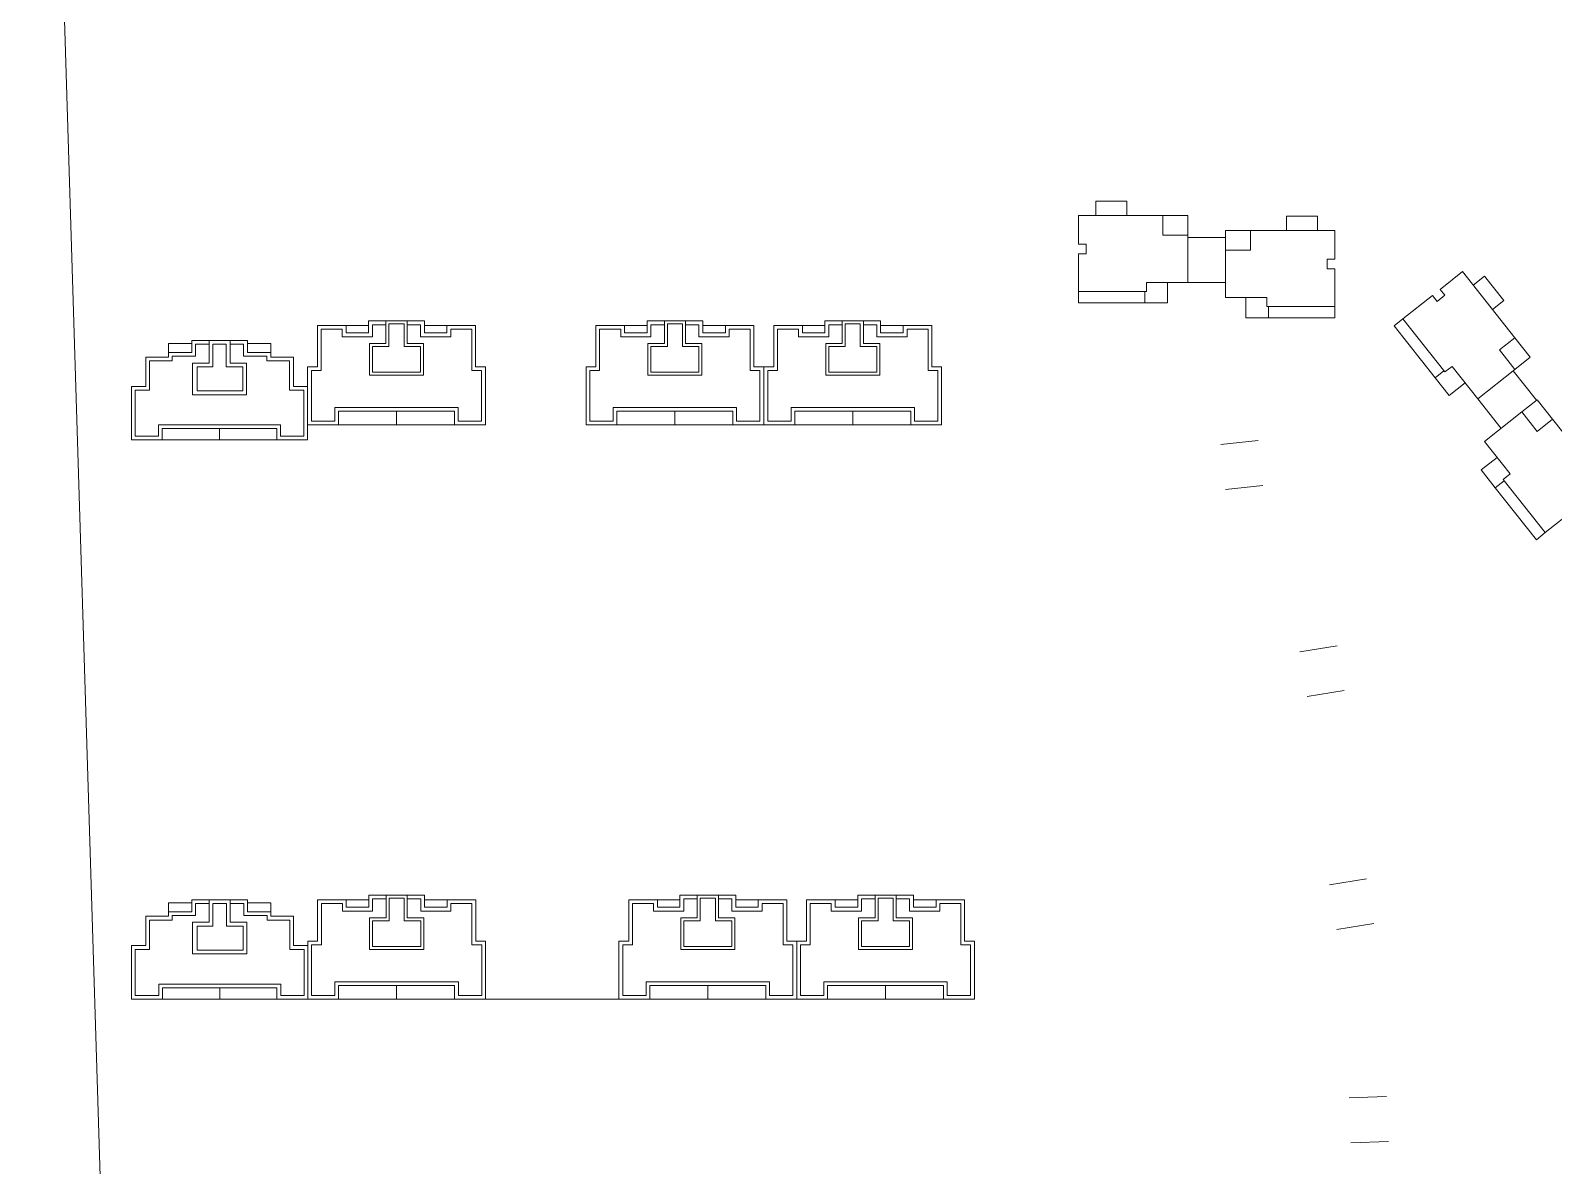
# Model space of a CAD drawing. Extents: x 109296 to 172296, y -14588 to 29909.
# Drawn here: x 112605 to 115033, y -5877 to -4068 of the extents above; entities that cross this region are included whole.
import ezdxf

# ---------------------------------------------------------------- set-up
doc = ezdxf.new("R2010")
doc.units = 0
doc.header["$LTSCALE"] = 1000
doc.header["$MEASUREMENT"] = 0
doc.layers.add('140', color=2, linetype='Continuous', lineweight=5)

msp = doc.modelspace()

# ---------------------------------------------------------------- linework, layer by layer
at = {"layer": '140', "color": 7}
for p, q in [((112605.5, -2298.8), (112771.3, -7665.5)), ((114303.4, -4340.5), (114303.4, -4363.3)), ((114352.6, -4340.5), (114303.4, -4340.5)), ((114352.6, -4363.3), (114352.6, -4340.5)), ((114275.8, -4363.3), (114410.2, -4363.3)), ((114275.8, -4408.9), (114275.8, -4363.3)), ((114410.2, -4363.3), (114449.8, -4363.3)), ((114410.2, -4363.3), (114410.2, -4394.5)), ((114449.8, -4363.3), (114449.8, -4394.5)), ((114607, -4364.5), (114656.2, -4364.5)), ((114607, -4387.3), (114607, -4364.5)), ((114656.2, -4364.5), (114656.2, -4387.3)), ((114509.8, -4387.3), (114509.8, -4418.5)), ((114549.4, -4387.3), (114509.8, -4387.3)), ((114683.8, -4387.3), (114549.4, -4387.3)), ((114549.4, -4387.3), (114549.4, -4418.5)), ((114683.8, -4432.9), (114683.8, -4387.3)), ((114287.8, -4408.9), (114275.8, -4408.9)), ((114287.8, -4424.5), (114287.8, -4408.9)), ((114410.2, -4394.5), (114449.8, -4394.5)), ((114449.8, -4394.5), (114449.8, -4470.1)), ((114509.8, -4398.1), (114449.8, -4398.1)), ((114275.8, -4424.5), (114287.8, -4424.5)), ((114275.8, -4484.5), (114275.8, -4424.5)), ((114509.8, -4418.5), (114509.8, -4494.1)), ((114549.4, -4418.5), (114509.8, -4418.5)), ((114671.8, -4432.9), (114683.8, -4432.9)), ((114671.8, -4448.5), (114671.8, -4432.9)), ((114683.8, -4448.5), (114671.8, -4448.5)), ((114683.8, -4508.5), (114683.8, -4448.5)), ((114851.8, -4481), (114887.6, -4452.7)), ((114887.6, -4452.7), (114971, -4558.1)), ((114922.6, -4460.2), (114904.7, -4474.3)), ((114953.1, -4498.8), (114922.6, -4460.2)), ((114275.8, -4502.5), (114275.8, -4484.5)), ((114383.8, -4484.5), (114275.8, -4484.5)), ((114381.4, -4502.5), (114381.4, -4484.5)), ((114383.8, -4470.1), (114383.8, -4484.5)), ((114449.8, -4470.1), (114383.8, -4470.1)), ((114417.4, -4470.1), (114417.4, -4502.5)), ((114509.8, -4470.1), (114449.8, -4470.1)), ((114859.3, -4490.4), (114851.8, -4481)), ((114381.4, -4502.5), (114275.8, -4502.5)), ((114417.4, -4502.5), (114381.4, -4502.5)), ((114509.8, -4494.1), (114575.8, -4494.1)), ((114542.2, -4494.1), (114542.2, -4526.5)), ((114575.8, -4494.1), (114575.8, -4508.5)), ((114575.8, -4508.5), (114683.8, -4508.5)), ((114578.2, -4526.5), (114578.2, -4508.5)), ((114683.8, -4526.5), (114683.8, -4508.5)), ((114792.5, -4527.9), (114839.6, -4490.7)), ((114839.6, -4490.7), (114847, -4500.1)), ((114847, -4500.1), (114859.3, -4490.4)), ((114935.2, -4512.9), (114953.1, -4498.8)), ((113062.8, -4604.5), (113062.8, -4538.5)), ((113062.8, -4538.5), (113108.4, -4538.5)), ((113106, -4538.5), (113108.4, -4538.5)), ((113108.4, -4538.5), (113108.4, -4550.5)), ((113108.4, -4538.5), (113144.4, -4538.5)), ((113144.4, -4550.5), (113144.4, -4531.3)), ((113144.4, -4531.3), (113233.2, -4531.3)), ((113150.4, -4556.5), (113150.4, -4537.3)), ((113150.4, -4537.3), (113172, -4537.3)), ((113172, -4531.3), (113172, -4567.3)), ((113176.8, -4536.1), (113176.8, -4572.1)), ((113200.8, -4536.1), (113176.8, -4536.1)), ((113200.8, -4572.1), (113200.8, -4536.1)), ((113205.6, -4567.3), (113205.6, -4531.3)), ((113205.6, -4537.3), (113227.2, -4537.3)), ((113227.2, -4537.3), (113227.2, -4556.5)), ((113233.2, -4531.3), (113233.2, -4550.5)), ((113269.2, -4538.5), (113233.2, -4538.5)), ((113269.2, -4550.5), (113269.2, -4538.5)), ((113269.2, -4538.5), (113314.8, -4538.5)), ((113314.8, -4538.5), (113314.8, -4604.5)), ((113506.4, -4604.5), (113506.4, -4538.5)), ((113506.4, -4538.5), (113552, -4538.5)), ((113549.6, -4538.5), (113552, -4538.5)), ((113552, -4538.5), (113552, -4550.5)), ((113552, -4538.5), (113588, -4538.5)), ((113588, -4550.5), (113588, -4531.3)), ((113588, -4531.3), (113676.8, -4531.3)), ((113594, -4556.5), (113594, -4537.3)), ((113594, -4537.3), (113615.6, -4537.3)), ((113615.6, -4531.3), (113615.6, -4567.3)), ((113620.4, -4536.1), (113620.4, -4572.1)), ((113644.4, -4536.1), (113620.4, -4536.1)), ((113644.4, -4572.1), (113644.4, -4536.1)), ((113649.2, -4567.3), (113649.2, -4531.3)), ((113649.2, -4537.3), (113670.8, -4537.3)), ((113670.8, -4537.3), (113670.8, -4556.5)), ((113676.8, -4531.3), (113676.8, -4550.5)), ((113712.8, -4538.5), (113676.8, -4538.5)), ((113712.8, -4550.5), (113712.8, -4538.5)), ((113712.8, -4538.5), (113758.4, -4538.5)), ((113758.4, -4538.5), (113758.4, -4604.5)), ((113789.9, -4604.5), (113789.9, -4538.5)), ((113789.9, -4538.5), (113835.5, -4538.5)), ((113833.1, -4538.5), (113835.5, -4538.5)), ((113835.5, -4538.5), (113835.5, -4550.5)), ((113835.5, -4538.5), (113871.5, -4538.5)), ((113871.5, -4550.5), (113871.5, -4531.3)), ((113871.5, -4531.3), (113960.3, -4531.3)), ((113877.5, -4556.5), (113877.5, -4537.3)), ((113877.5, -4537.3), (113899.1, -4537.3)), ((113899.1, -4531.3), (113899.1, -4567.3)), ((113903.9, -4536.1), (113903.9, -4572.1)), ((113927.9, -4536.1), (113903.9, -4536.1)), ((113927.9, -4572.1), (113927.9, -4536.1)), ((113932.7, -4567.3), (113932.7, -4531.3)), ((113932.7, -4537.3), (113954.3, -4537.3)), ((113954.3, -4537.3), (113954.3, -4556.5)), ((113960.3, -4531.3), (113960.3, -4550.5)), ((113996.3, -4538.5), (113960.3, -4538.5)), ((113996.3, -4550.5), (113996.3, -4538.5)), ((113996.3, -4538.5), (114041.9, -4538.5)), ((114041.9, -4538.5), (114041.9, -4604.5)), ((114542.2, -4526.5), (114578.2, -4526.5)), ((114578.2, -4526.5), (114683.8, -4526.5)), ((114778.4, -4539), (114792.5, -4527.9)), ((114859.5, -4612.6), (114792.5, -4527.9)), ((112862.4, -4562.5), (112862.4, -4581.7)), ((112951.2, -4562.5), (112862.4, -4562.5)), ((112890, -4562.5), (112890, -4597.3)), ((112923.6, -4598.5), (112923.6, -4562.5)), ((112951.2, -4581.7), (112951.2, -4562.5)), ((113068.8, -4610.5), (113068.8, -4544.5)), ((113068.8, -4544.5), (113102.4, -4544.5)), ((113102.4, -4544.5), (113102.4, -4556.5)), ((113102.4, -4556.5), (113150.4, -4556.5)), ((113108.4, -4550.5), (113144.4, -4550.5)), ((113227.2, -4556.5), (113275.2, -4556.5)), ((113233.2, -4550.5), (113269.2, -4550.5)), ((113275.2, -4556.5), (113275.2, -4544.5)), ((113275.2, -4544.5), (113308.8, -4544.5)), ((113308.8, -4544.5), (113308.8, -4610.5)), ((113512.4, -4610.5), (113512.4, -4544.5)), ((113512.4, -4544.5), (113546, -4544.5)), ((113546, -4544.5), (113546, -4556.5)), ((113546, -4556.5), (113594, -4556.5)), ((113552, -4550.5), (113588, -4550.5)), ((113670.8, -4556.5), (113718.8, -4556.5)), ((113676.8, -4550.5), (113712.8, -4550.5)), ((113718.8, -4556.5), (113718.8, -4544.5)), ((113718.8, -4544.5), (113752.4, -4544.5)), ((113752.4, -4544.5), (113752.4, -4610.5)), ((113795.9, -4610.5), (113795.9, -4544.5)), ((113795.9, -4544.5), (113829.5, -4544.5)), ((113829.5, -4544.5), (113829.5, -4556.5)), ((113829.5, -4556.5), (113877.5, -4556.5)), ((113835.5, -4550.5), (113871.5, -4550.5)), ((113954.3, -4556.5), (114002.3, -4556.5)), ((113960.3, -4550.5), (113996.3, -4550.5)), ((114002.3, -4556.5), (114002.3, -4544.5)), ((114002.3, -4544.5), (114035.9, -4544.5)), ((114035.9, -4544.5), (114035.9, -4610.5)), ((114843.9, -4621.9), (114778.4, -4539)), ((114971, -4558.1), (114946.5, -4577.5)), ((114971, -4558.1), (114995.5, -4589.2)), ((112825.2, -4581.7), (112825.2, -4567.3)), ((112825.2, -4567.3), (112862.4, -4567.3)), ((112862.4, -4581.7), (112825.2, -4581.7)), ((112825.2, -4581.7), (112825.2, -4588.9)), ((112890, -4568.5), (112868.5, -4568.5)), ((112868.5, -4568.5), (112868.5, -4587.7)), ((112896.1, -4568.5), (112896.1, -4604.5)), ((112917.6, -4568.5), (112896.1, -4568.5)), ((112917.6, -4604.5), (112917.6, -4568.5)), ((112945.2, -4568.5), (112923.6, -4568.5)), ((112945.2, -4587.7), (112945.2, -4568.5)), ((112988.4, -4567.3), (112951.2, -4567.3)), ((112988.4, -4581.7), (112951.2, -4581.7)), ((112988.4, -4581.7), (112988.4, -4567.3)), ((112988.4, -4588.9), (112988.4, -4581.7)), ((113172, -4567.3), (113145.6, -4567.3)), ((113145.6, -4567.3), (113145.6, -4617.7)), ((113176.8, -4572.1), (113150.4, -4572.1)), ((113150.4, -4572.1), (113150.4, -4612.9)), ((113227.2, -4572.1), (113200.8, -4572.1)), ((113232, -4567.3), (113205.6, -4567.3)), ((113227.2, -4612.9), (113227.2, -4572.1)), ((113232, -4617.7), (113232, -4567.3)), ((113615.6, -4567.3), (113589.2, -4567.3)), ((113589.2, -4567.3), (113589.2, -4617.7)), ((113620.4, -4572.1), (113594, -4572.1)), ((113594, -4572.1), (113594, -4612.9)), ((113670.8, -4572.1), (113644.4, -4572.1)), ((113675.6, -4567.3), (113649.2, -4567.3)), ((113670.8, -4612.9), (113670.8, -4572.1)), ((113675.6, -4617.7), (113675.6, -4567.3)), ((113899.1, -4567.3), (113872.7, -4567.3)), ((113872.7, -4567.3), (113872.7, -4617.7)), ((113903.9, -4572.1), (113877.5, -4572.1)), ((113877.5, -4572.1), (113877.5, -4612.9)), ((113954.3, -4572.1), (113927.9, -4572.1)), ((113959.1, -4567.3), (113932.7, -4567.3)), ((113954.3, -4612.9), (113954.3, -4572.1)), ((113959.1, -4617.7), (113959.1, -4567.3)), ((114946.5, -4577.5), (114971.1, -4608.5)), ((112825.2, -4588.9), (112789.2, -4588.9)), ((112789.2, -4588.9), (112789.2, -4635.7)), ((112831.3, -4594.9), (112795.3, -4594.9)), ((112795.3, -4594.9), (112795.3, -4641.7)), ((112868.5, -4587.7), (112831.3, -4587.7)), ((112831.3, -4587.7), (112831.3, -4594.9)), ((112864.8, -4598.5), (112863.6, -4598.5)), ((112863.6, -4598.5), (112863.6, -4647.7)), ((112890, -4598.5), (112864.8, -4598.5)), ((112896.1, -4604.5), (112870.9, -4604.5)), ((112870.9, -4604.5), (112870.9, -4642.9)), ((112890, -4597.3), (112890, -4598.5)), ((112944, -4604.5), (112917.6, -4604.5)), ((112924.8, -4598.5), (112923.6, -4598.5)), ((112950, -4598.5), (112924.8, -4598.5)), ((112944, -4642.9), (112944, -4604.5)), ((112982.4, -4587.7), (112945.2, -4587.7)), ((112950, -4599.7), (112950, -4598.5)), ((112950, -4648.9), (112950, -4599.7)), ((112982.4, -4594.9), (112982.4, -4587.7)), ((113018.4, -4594.9), (112982.4, -4594.9)), ((113024.4, -4588.9), (112988.4, -4588.9)), ((113018.4, -4641.7), (113018.4, -4594.9)), ((113024.4, -4635.7), (113024.4, -4588.9)), ((113047.2, -4696.9), (113047.2, -4604.5)), ((113047.2, -4604.5), (113062.8, -4604.5)), ((113053.2, -4690.9), (113053.2, -4610.5)), ((113053.2, -4610.5), (113068.8, -4610.5)), ((113308.8, -4610.5), (113324.4, -4610.5)), ((113314.8, -4604.5), (113330.4, -4604.5)), ((113324.4, -4610.5), (113324.4, -4690.9)), ((113330.4, -4604.5), (113330.4, -4696.9)), ((113490.8, -4696.9), (113490.8, -4604.5)), ((113490.8, -4604.5), (113506.4, -4604.5)), ((113496.8, -4690.9), (113496.8, -4610.5)), ((113496.8, -4610.5), (113512.4, -4610.5)), ((113752.4, -4610.5), (113768, -4610.5)), ((113758.4, -4604.5), (113774, -4604.5)), ((113768, -4610.5), (113768, -4690.9)), ((113774, -4604.5), (113774, -4696.9)), ((113774.3, -4696.9), (113774.3, -4604.5)), ((113774.3, -4604.5), (113789.9, -4604.5)), ((113780.3, -4690.9), (113780.3, -4610.5)), ((113780.3, -4610.5), (113795.9, -4610.5)), ((114035.9, -4610.5), (114051.5, -4610.5)), ((114041.9, -4604.5), (114057.5, -4604.5)), ((114051.5, -4610.5), (114051.5, -4690.9)), ((114057.5, -4604.5), (114057.5, -4696.9)), ((114843.9, -4621.9), (114858, -4610.7)), ((114870.8, -4603.7), (114859.5, -4612.6)), ((114911.8, -4655.4), (114870.8, -4603.7)), ((114971.1, -4608.5), (114911.8, -4655.4)), ((114968.2, -4610.7), (115005.5, -4657.8)), ((114995.5, -4589.2), (114971.1, -4608.5)), ((112789.2, -4635.7), (112766.4, -4635.7)), ((112766.4, -4635.7), (112766.4, -4720.9)), ((113047.2, -4635.7), (113024.4, -4635.7)), ((113047.2, -4720.9), (113047.2, -4635.7)), ((113145.6, -4616.5), (113145.6, -4617.7)), ((113145.6, -4617.7), (113232, -4617.7)), ((113150.4, -4612.9), (113227.2, -4612.9)), ((113230.8, -4617.7), (113232, -4617.7)), ((113589.2, -4616.5), (113589.2, -4617.7)), ((113589.2, -4617.7), (113675.6, -4617.7)), ((113594, -4612.9), (113670.8, -4612.9)), ((113674.4, -4617.7), (113675.6, -4617.7)), ((113872.7, -4616.5), (113872.7, -4617.7)), ((113872.7, -4617.7), (113959.1, -4617.7)), ((113877.5, -4612.9), (113954.3, -4612.9)), ((113957.9, -4617.7), (113959.1, -4617.7)), ((114866.2, -4650.1), (114843.9, -4621.9)), ((114891.7, -4630), (114866.2, -4650.1)), ((112795.3, -4641.7), (112772.5, -4641.7)), ((112772.5, -4641.7), (112772.5, -4714.9)), ((112863.6, -4647.7), (112863.6, -4648.9)), ((112863.6, -4648.9), (112948.8, -4648.9)), ((112870.9, -4642.9), (112944, -4642.9)), ((112948.8, -4648.9), (112950, -4648.9)), ((113041.2, -4641.7), (113018.4, -4641.7)), ((113041.2, -4714.9), (113041.2, -4641.7)), ((114911.8, -4655.4), (114949, -4702.5)), ((115006.4, -4657.1), (114981.9, -4676.4)), ((115031, -4688.1), (115006.4, -4657.1)), ((113188.8, -4669.3), (113090.4, -4669.3)), ((113090.4, -4669.3), (113090.4, -4690.9)), ((113188.8, -4675.3), (113096.4, -4675.3)), ((113096.4, -4675.3), (113096.4, -4696.9)), ((113287.2, -4669.3), (113188.8, -4669.3)), ((113281.2, -4675.3), (113188.8, -4675.3)), ((113188.8, -4675.3), (113188.8, -4696.9)), ((113281.2, -4696.9), (113281.2, -4675.3)), ((113287.2, -4690.9), (113287.2, -4669.3)), ((113632.4, -4669.3), (113534, -4669.3)), ((113534, -4669.3), (113534, -4690.9)), ((113632.4, -4675.3), (113540, -4675.3)), ((113540, -4675.3), (113540, -4696.9)), ((113730.8, -4669.3), (113632.4, -4669.3)), ((113724.8, -4675.3), (113632.4, -4675.3)), ((113632.4, -4675.3), (113632.4, -4696.9)), ((113724.8, -4696.9), (113724.8, -4675.3)), ((113730.8, -4690.9), (113730.8, -4669.3)), ((113915.9, -4669.3), (113817.5, -4669.3)), ((113817.5, -4669.3), (113817.5, -4690.9)), ((113915.9, -4675.3), (113823.5, -4675.3)), ((113823.5, -4675.3), (113823.5, -4696.9)), ((114014.3, -4669.3), (113915.9, -4669.3)), ((114008.3, -4675.3), (113915.9, -4675.3)), ((113915.9, -4675.3), (113915.9, -4696.9)), ((114008.3, -4696.9), (114008.3, -4675.3)), ((114014.3, -4690.9), (114014.3, -4669.3)), ((114981.9, -4676.4), (114922.6, -4723.3)), ((115006.5, -4707.5), (114981.9, -4676.4)), ((112809.6, -4714.9), (112809.6, -4696.9)), ((112809.6, -4696.9), (113004.1, -4696.9)), ((112815.6, -4720.9), (112815.6, -4702.9)), ((112815.6, -4702.9), (112998, -4702.9)), ((112906.8, -4702.9), (112906.8, -4720.9)), ((112998, -4702.9), (112998, -4720.9)), ((113004.1, -4696.9), (113004.1, -4714.9)), ((113096.4, -4696.9), (113047.2, -4696.9)), ((113090.4, -4690.9), (113053.2, -4690.9)), ((113188.8, -4696.9), (113096.4, -4696.9)), ((113188.8, -4696.9), (113281.2, -4696.9)), ((113330.4, -4696.9), (113281.2, -4696.9)), ((113324.4, -4690.9), (113287.2, -4690.9)), ((113540, -4696.9), (113490.8, -4696.9)), ((113534, -4690.9), (113496.8, -4690.9)), ((113632.4, -4696.9), (113540, -4696.9)), ((113632.4, -4696.9), (113724.8, -4696.9)), ((113774, -4696.9), (113724.8, -4696.9)), ((113768, -4690.9), (113730.8, -4690.9)), ((113823.5, -4696.9), (113774.3, -4696.9)), ((113817.5, -4690.9), (113780.3, -4690.9)), ((113915.9, -4696.9), (113823.5, -4696.9)), ((113915.9, -4696.9), (114008.3, -4696.9)), ((114057.5, -4696.9), (114008.3, -4696.9)), ((114051.5, -4690.9), (114014.3, -4690.9)), ((115031, -4688.1), (115006.5, -4707.5)), ((115114.3, -4793.5), (115031, -4688.1)), ((112766.4, -4720.9), (112815.6, -4720.9)), ((112772.5, -4714.9), (112809.6, -4714.9)), ((112815.6, -4720.9), (112998, -4720.9)), ((112998, -4720.9), (113047.2, -4720.9)), ((113004.1, -4714.9), (113041.2, -4714.9)), ((114562.1, -4722.1), (114502.4, -4728.2)), ((114922.6, -4723.3), (114963.6, -4775.1)), ((114942.7, -4748.7), (114917.3, -4768.8)), ((114917.3, -4768.8), (114939.6, -4797.1)), ((114963.6, -4775.1), (114952.3, -4784)), ((114569.5, -4793.7), (114509.8, -4799.9)), ((114939.6, -4797.1), (114953.8, -4785.9)), ((114939.6, -4797.1), (115005.2, -4879.9)), ((114952.3, -4784), (115019.3, -4868.7)), ((115019.3, -4868.7), (115066.3, -4831.5)), ((115005.2, -4879.9), (115019.3, -4868.7)), ((114687.5, -5049.1), (114628.3, -5058.7)), ((114699.1, -5120.1), (114639.8, -5129.8)), ((114734.7, -5420.3), (114675.5, -5429.9)), ((112825.4, -5472.9), (112825.4, -5458.5)), ((112825.4, -5458.5), (112862.6, -5458.5)), ((112862.6, -5453.7), (112862.6, -5472.9)), ((112951.4, -5453.7), (112862.6, -5453.7)), ((112890.2, -5459.7), (112868.6, -5459.7)), ((112868.6, -5459.7), (112868.6, -5478.9)), ((112890.2, -5453.7), (112890.2, -5488.5)), ((112896.2, -5459.7), (112896.2, -5495.7)), ((112917.8, -5459.7), (112896.2, -5459.7)), ((112917.8, -5495.7), (112917.8, -5459.7)), ((112923.8, -5489.7), (112923.8, -5453.7)), ((112945.4, -5459.7), (112923.8, -5459.7)), ((112945.4, -5478.9), (112945.4, -5459.7)), ((112951.4, -5472.9), (112951.4, -5453.7)), ((112988.6, -5458.5), (112951.4, -5458.5)), ((112988.6, -5472.9), (112988.6, -5458.5)), ((113063, -5519.7), (113063, -5453.7)), ((113063, -5453.7), (113108.6, -5453.7)), ((113069, -5525.7), (113069, -5459.7)), ((113069, -5459.7), (113102.6, -5459.7)), ((113102.6, -5459.7), (113102.6, -5471.7)), ((113106.2, -5453.7), (113108.6, -5453.7)), ((113108.6, -5453.7), (113108.6, -5465.7)), ((113108.6, -5453.7), (113144.6, -5453.7)), ((113144.6, -5465.7), (113144.6, -5446.5)), ((113144.6, -5446.5), (113233.4, -5446.5)), ((113150.6, -5471.7), (113150.6, -5452.5)), ((113150.6, -5452.5), (113172.2, -5452.5)), ((113172.2, -5446.5), (113172.2, -5482.5)), ((113177, -5451.3), (113177, -5487.3)), ((113201, -5451.3), (113177, -5451.3)), ((113201, -5487.3), (113201, -5451.3)), ((113205.8, -5482.5), (113205.8, -5446.5)), ((113205.8, -5452.5), (113227.4, -5452.5)), ((113227.4, -5452.5), (113227.4, -5471.7)), ((113233.4, -5446.5), (113233.4, -5465.7)), ((113269.4, -5453.7), (113233.4, -5453.7)), ((113269.4, -5465.7), (113269.4, -5453.7)), ((113269.4, -5453.7), (113315, -5453.7)), ((113275.4, -5471.7), (113275.4, -5459.7)), ((113275.4, -5459.7), (113309, -5459.7)), ((113309, -5459.7), (113309, -5525.7)), ((113315, -5453.7), (113315, -5519.7)), ((113558.9, -5519.7), (113558.9, -5453.7)), ((113558.9, -5453.7), (113604.5, -5453.7)), ((113564.9, -5525.7), (113564.9, -5459.7)), ((113564.9, -5459.7), (113598.5, -5459.7)), ((113598.5, -5459.7), (113598.5, -5471.7)), ((113602.1, -5453.7), (113604.5, -5453.7)), ((113604.5, -5453.7), (113604.5, -5465.7)), ((113604.5, -5453.7), (113640.5, -5453.7)), ((113640.5, -5465.7), (113640.5, -5446.5)), ((113640.5, -5446.5), (113729.3, -5446.5)), ((113646.5, -5471.7), (113646.5, -5452.5)), ((113646.5, -5452.5), (113668.1, -5452.5)), ((113668.1, -5446.5), (113668.1, -5482.5)), ((113672.9, -5451.3), (113672.9, -5487.3)), ((113696.9, -5451.3), (113672.9, -5451.3)), ((113696.9, -5487.3), (113696.9, -5451.3)), ((113701.7, -5482.5), (113701.7, -5446.5)), ((113701.7, -5452.5), (113723.3, -5452.5)), ((113723.3, -5452.5), (113723.3, -5471.7)), ((113729.3, -5446.5), (113729.3, -5465.7)), ((113765.3, -5453.7), (113729.3, -5453.7)), ((113765.3, -5465.7), (113765.3, -5453.7)), ((113765.3, -5453.7), (113810.9, -5453.7)), ((113771.3, -5471.7), (113771.3, -5459.7)), ((113771.3, -5459.7), (113804.9, -5459.7)), ((113804.9, -5459.7), (113804.9, -5525.7)), ((113810.9, -5453.7), (113810.9, -5519.7)), ((113842.1, -5519.7), (113842.1, -5453.7)), ((113842.1, -5453.7), (113887.7, -5453.7)), ((113848.1, -5525.7), (113848.1, -5459.7)), ((113848.1, -5459.7), (113881.7, -5459.7)), ((113881.7, -5459.7), (113881.7, -5471.7)), ((113885.3, -5453.7), (113887.7, -5453.7)), ((113887.7, -5453.7), (113887.7, -5465.7)), ((113887.7, -5453.7), (113923.7, -5453.7)), ((113923.7, -5465.7), (113923.7, -5446.5)), ((113923.7, -5446.5), (114012.5, -5446.5)), ((113929.7, -5471.7), (113929.7, -5452.5)), ((113929.7, -5452.5), (113951.3, -5452.5)), ((113951.3, -5446.5), (113951.3, -5482.5)), ((113956.1, -5451.3), (113956.1, -5487.3)), ((113980.1, -5451.3), (113956.1, -5451.3)), ((113980.1, -5487.3), (113980.1, -5451.3)), ((113984.9, -5482.5), (113984.9, -5446.5)), ((113984.9, -5452.5), (114006.5, -5452.5)), ((114006.5, -5452.5), (114006.5, -5471.7)), ((114012.5, -5446.5), (114012.5, -5465.7)), ((114048.5, -5453.7), (114012.5, -5453.7)), ((114048.5, -5465.7), (114048.5, -5453.7)), ((114048.5, -5453.7), (114094.1, -5453.7)), ((114054.5, -5471.7), (114054.5, -5459.7)), ((114054.5, -5459.7), (114088.1, -5459.7)), ((114088.1, -5459.7), (114088.1, -5525.7)), ((114094.1, -5453.7), (114094.1, -5519.7)), ((112825.4, -5480.1), (112789.4, -5480.1)), ((112789.4, -5480.1), (112789.4, -5526.9)), ((112862.6, -5472.9), (112825.4, -5472.9)), ((112825.4, -5472.9), (112825.4, -5480.1)), ((112868.6, -5478.9), (112831.4, -5478.9)), ((112831.4, -5478.9), (112831.4, -5486.1)), ((112982.6, -5478.9), (112945.4, -5478.9)), ((112988.6, -5472.9), (112951.4, -5472.9)), ((112982.6, -5486.1), (112982.6, -5478.9)), ((112988.6, -5480.1), (112988.6, -5472.9)), ((113024.6, -5480.1), (112988.6, -5480.1)), ((113024.6, -5526.9), (113024.6, -5480.1)), ((113102.6, -5471.7), (113150.6, -5471.7)), ((113108.6, -5465.7), (113144.6, -5465.7)), ((113172.2, -5482.5), (113145.8, -5482.5)), ((113145.8, -5482.5), (113145.8, -5532.9)), ((113232.2, -5482.5), (113205.8, -5482.5)), ((113227.4, -5471.7), (113275.4, -5471.7)), ((113232.2, -5532.9), (113232.2, -5482.5)), ((113233.4, -5465.7), (113269.4, -5465.7)), ((113598.5, -5471.7), (113646.5, -5471.7)), ((113604.5, -5465.7), (113640.5, -5465.7)), ((113668.1, -5482.5), (113641.7, -5482.5)), ((113641.7, -5482.5), (113641.7, -5532.9)), ((113728.1, -5482.5), (113701.7, -5482.5)), ((113723.3, -5471.7), (113771.3, -5471.7)), ((113728.1, -5532.9), (113728.1, -5482.5)), ((113729.3, -5465.7), (113765.3, -5465.7)), ((113881.7, -5471.7), (113929.7, -5471.7)), ((113887.7, -5465.7), (113923.7, -5465.7)), ((113951.3, -5482.5), (113924.9, -5482.5)), ((113924.9, -5482.5), (113924.9, -5532.9)), ((114011.3, -5482.5), (113984.9, -5482.5)), ((114006.5, -5471.7), (114054.5, -5471.7)), ((114011.3, -5532.9), (114011.3, -5482.5)), ((114012.5, -5465.7), (114048.5, -5465.7)), ((112831.4, -5486.1), (112795.4, -5486.1)), ((112795.4, -5486.1), (112795.4, -5532.9)), ((112865, -5489.7), (112863.8, -5489.7)), ((112863.8, -5489.7), (112863.8, -5538.9)), ((112890.2, -5489.7), (112865, -5489.7)), ((112896.2, -5495.7), (112871, -5495.7)), ((112871, -5495.7), (112871, -5534.1)), ((112890.2, -5488.5), (112890.2, -5489.7)), ((112944.2, -5495.7), (112917.8, -5495.7)), ((112925, -5489.7), (112923.8, -5489.7)), ((112950.2, -5489.7), (112925, -5489.7)), ((112944.2, -5534.1), (112944.2, -5495.7)), ((112950.2, -5490.9), (112950.2, -5489.7)), ((112950.2, -5540.1), (112950.2, -5490.9)), ((113018.6, -5486.1), (112982.6, -5486.1)), ((113018.6, -5532.9), (113018.6, -5486.1)), ((113177, -5487.3), (113150.6, -5487.3)), ((113150.6, -5487.3), (113150.6, -5528.1)), ((113227.4, -5487.3), (113201, -5487.3)), ((113227.4, -5528.1), (113227.4, -5487.3)), ((113672.9, -5487.3), (113646.5, -5487.3)), ((113646.5, -5487.3), (113646.5, -5528.1)), ((113723.3, -5487.3), (113696.9, -5487.3)), ((113723.3, -5528.1), (113723.3, -5487.3)), ((113956.1, -5487.3), (113929.7, -5487.3)), ((113929.7, -5487.3), (113929.7, -5528.1)), ((114006.5, -5487.3), (113980.1, -5487.3)), ((114006.5, -5528.1), (114006.5, -5487.3)), ((114746.3, -5491.4), (114687, -5501)), ((112789.4, -5526.9), (112766.6, -5526.9)), ((112766.6, -5526.9), (112766.6, -5612.1)), ((112795.4, -5532.9), (112772.6, -5532.9)), ((112772.6, -5532.9), (112772.6, -5606.1)), ((113041.4, -5532.9), (113018.6, -5532.9)), ((113047.4, -5526.9), (113024.6, -5526.9)), ((113041.4, -5606.1), (113041.4, -5532.9)), ((113047.4, -5612.1), (113047.4, -5519.7)), ((113047.4, -5519.7), (113063, -5519.7)), ((113047.4, -5612.1), (113047.4, -5526.9)), ((113053.4, -5606.1), (113053.4, -5525.7)), ((113053.4, -5525.7), (113069, -5525.7)), ((113145.8, -5531.7), (113145.8, -5532.9)), ((113145.8, -5532.9), (113232.2, -5532.9)), ((113150.6, -5528.1), (113227.4, -5528.1)), ((113231, -5532.9), (113232.2, -5532.9)), ((113309, -5525.7), (113324.6, -5525.7)), ((113315, -5519.7), (113330.6, -5519.7)), ((113324.6, -5525.7), (113324.6, -5606.1)), ((113330.6, -5519.7), (113330.6, -5612.1)), ((113543.3, -5612.1), (113543.3, -5519.7)), ((113543.3, -5519.7), (113558.9, -5519.7)), ((113549.3, -5606.1), (113549.3, -5525.7)), ((113549.3, -5525.7), (113564.9, -5525.7)), ((113641.7, -5531.7), (113641.7, -5532.9)), ((113641.7, -5532.9), (113728.1, -5532.9)), ((113646.5, -5528.1), (113723.3, -5528.1)), ((113726.9, -5532.9), (113728.1, -5532.9)), ((113804.9, -5525.7), (113820.5, -5525.7)), ((113810.9, -5519.7), (113826.5, -5519.7)), ((113820.5, -5525.7), (113820.5, -5606.1)), ((113826.5, -5612.1), (113826.5, -5519.7)), ((113826.5, -5519.7), (113842.1, -5519.7)), ((113826.5, -5519.7), (113826.5, -5612.1)), ((113832.5, -5606.1), (113832.5, -5525.7)), ((113832.5, -5525.7), (113848.1, -5525.7)), ((113924.9, -5531.7), (113924.9, -5532.9)), ((113924.9, -5532.9), (114011.3, -5532.9)), ((113929.7, -5528.1), (114006.5, -5528.1)), ((114010.1, -5532.9), (114011.3, -5532.9)), ((114088.1, -5525.7), (114103.7, -5525.7)), ((114094.1, -5519.7), (114109.7, -5519.7)), ((114103.7, -5525.7), (114103.7, -5606.1)), ((114109.7, -5519.7), (114109.7, -5612.1)), ((112863.8, -5538.9), (112863.8, -5540.1)), ((112863.8, -5540.1), (112949, -5540.1)), ((112871, -5534.1), (112944.2, -5534.1)), ((112949, -5540.1), (112950.2, -5540.1)), ((112772.6, -5606.1), (112809.8, -5606.1)), ((112809.8, -5606.1), (112809.8, -5588.1)), ((112809.8, -5588.1), (113004.2, -5588.1)), ((112815.8, -5612.1), (112815.8, -5594.1)), ((112815.8, -5594.1), (112998.2, -5594.1)), ((112907, -5594.1), (112907, -5612.1)), ((112998.2, -5594.1), (112998.2, -5612.1)), ((113004.2, -5588.1), (113004.2, -5606.1)), ((113004.2, -5606.1), (113041.4, -5606.1)), ((113090.6, -5606.1), (113053.4, -5606.1)), ((113189, -5584.5), (113090.6, -5584.5)), ((113090.6, -5584.5), (113090.6, -5606.1)), ((113189, -5590.5), (113096.6, -5590.5)), ((113096.6, -5590.5), (113096.6, -5612.1)), ((113287.4, -5584.5), (113189, -5584.5)), ((113281.4, -5590.5), (113189, -5590.5)), ((113189, -5590.5), (113189, -5612.1)), ((113281.4, -5612.1), (113281.4, -5590.5)), ((113287.4, -5606.1), (113287.4, -5584.5)), ((113324.6, -5606.1), (113287.4, -5606.1)), ((113586.5, -5606.1), (113549.3, -5606.1)), ((113684.9, -5584.5), (113586.5, -5584.5)), ((113586.5, -5584.5), (113586.5, -5606.1)), ((113684.9, -5590.5), (113592.5, -5590.5)), ((113592.5, -5590.5), (113592.5, -5612.1)), ((113783.3, -5584.5), (113684.9, -5584.5)), ((113777.3, -5590.5), (113684.9, -5590.5)), ((113684.9, -5590.5), (113684.9, -5612.1)), ((113777.3, -5612.1), (113777.3, -5590.5)), ((113783.3, -5606.1), (113783.3, -5584.5)), ((113820.5, -5606.1), (113783.3, -5606.1)), ((113869.7, -5606.1), (113832.5, -5606.1)), ((113968.1, -5584.5), (113869.7, -5584.5)), ((113869.7, -5584.5), (113869.7, -5606.1)), ((113968.1, -5590.5), (113875.7, -5590.5)), ((113875.7, -5590.5), (113875.7, -5612.1)), ((114066.5, -5584.5), (113968.1, -5584.5)), ((114060.5, -5590.5), (113968.1, -5590.5)), ((113968.1, -5590.5), (113968.1, -5612.1)), ((114060.5, -5612.1), (114060.5, -5590.5)), ((114066.5, -5606.1), (114066.5, -5584.5)), ((114103.7, -5606.1), (114066.5, -5606.1)), ((112766.6, -5612.1), (112815.8, -5612.1)), ((112815.8, -5612.1), (112998.2, -5612.1)), ((112998.2, -5612.1), (113047.4, -5612.1)), ((113096.6, -5612.1), (113047.4, -5612.1)), ((113189, -5612.1), (113096.6, -5612.1)), ((113189, -5612.1), (113281.4, -5612.1)), ((113330.6, -5612.1), (113281.4, -5612.1)), ((113330.6, -5612.1), (114088.9, -5612.1)), ((113592.5, -5612.1), (113543.3, -5612.1)), ((113684.9, -5612.1), (113592.5, -5612.1)), ((113684.9, -5612.1), (113777.3, -5612.1)), ((113826.5, -5612.1), (113777.3, -5612.1)), ((113875.7, -5612.1), (113826.5, -5612.1)), ((113968.1, -5612.1), (113875.7, -5612.1)), ((113968.1, -5612.1), (114060.5, -5612.1)), ((114109.7, -5612.1), (114060.5, -5612.1)), ((114766.6, -5767.2), (114706.7, -5769.4)), ((114769.3, -5839.2), (114709.3, -5841.4))]:
    msp.add_line(p, q, dxfattribs=at)

doc.saveas('drawing.dxf')
